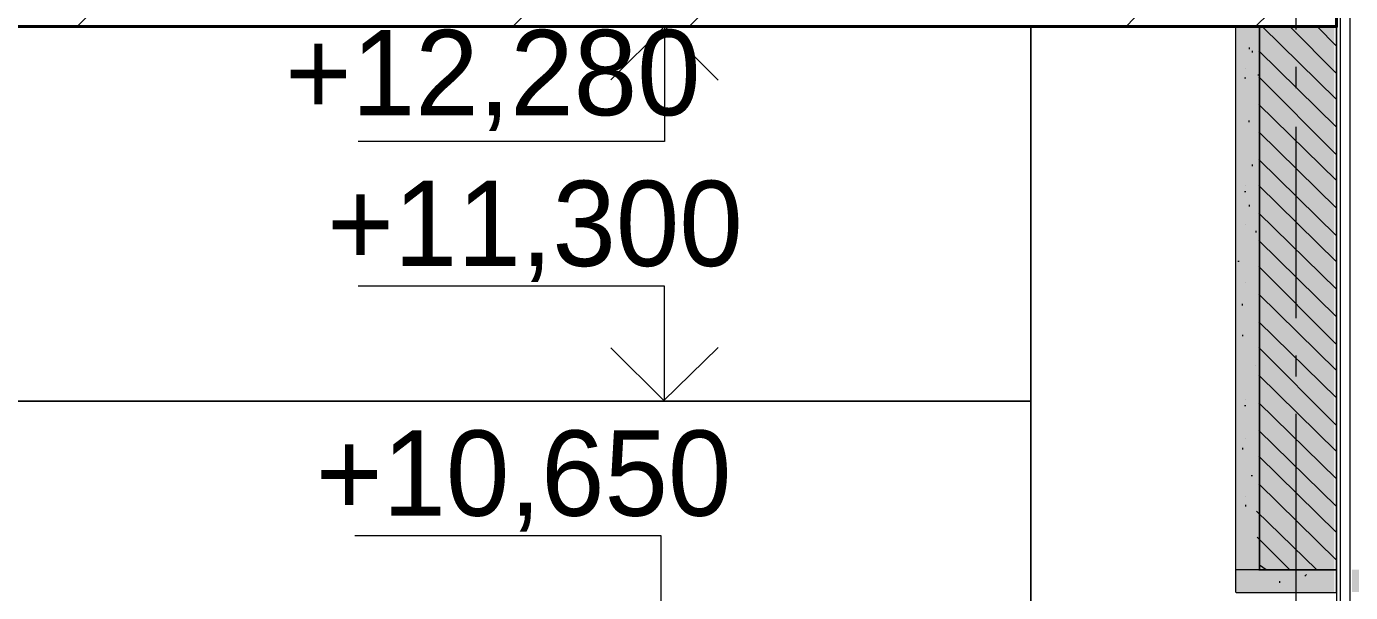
# Model space of a CAD drawing. Header units: millimetres. Extents: x -136833 to 49383, y -8033 to 344618.
# Drawn here: x -29813 to -26356, y 59456 to 60933 of the extents above; entities that cross this region are included whole.
import ezdxf

# ---------------------------------------------------------------- set-up
doc = ezdxf.new("R2010")
doc.units = ezdxf.units.MM
doc.layers.add('PDF _Геометрия', color=7, linetype='Continuous', true_color=0x1d1d1d)
doc.layers.add('PDF _Сплошная заливка', color=7, linetype='Continuous', true_color=0xffffff)
doc.layers.add('PDF _Текст', color=7, linetype='Continuous')

msp = doc.modelspace()

# ---------------------------------------------------------------- hatches: boundary and pattern name
at = {"layer": 'PDF _Сплошная заливка', "transparency": 33554559}
h = msp.add_hatch(color=256, dxfattribs=at)
h.paths.add_polyline_path([(-26398.81210778105, 59515.85206516374), (-26398.81210778105, 60933.00973145488), (-26595.63155386414, 60933.00973145488), (-26595.63155386414, 59515.85206516374)])
h.paths.add_polyline_path([(-26398.81210778105, 57056.43848564509), (-26595.63155386414, 57056.43848564509), (-26595.63155386414, 56976.01015860403), (-26398.81210778105, 56976.01015860403)])
h = msp.add_hatch(color=256, dxfattribs=at)
h.paths.add_polyline_path([(-26398.81210778105, 59456.58908734401), (-26398.81210778105, 59515.13802512302), (-26657.15155887828, 59515.13802512302), (-26657.15155887828, 59456.58908734401)])
h.paths.add_polyline_path([(-26089.79800914963, 59456.58908734401), (-26089.79800914963, 59515.13802512302), (-26352.24833949412, 59515.13802512302), (-26352.24833949412, 59456.58908734401)])

# ---------------------------------------------------------------- linework, layer by layer
at = {"layer": 'PDF _Геометрия', "color": 7, "lineweight": 9}
for points in [[(-26383.71214907413, 62156.96521203065), (-26383.71214907413, 48543.14284454534)], [(-26378.36804626787, 48541.80098598546), (-26357.39003368949, 48541.80098598546), (-26357.39003368949, 62156.29241445407)], [(-26497.77464907413, 60925.07159553207), (-26497.77464907413, 61424.57718981246)], [(-31894.03038597049, 59302.97660327143), (-27190.92368753567, 59302.97660327143), (-27190.92368753567, 59954.88166470135), (-31894.03038597049, 59954.88166470135), (-27190.92368753567, 59954.88166470135), (-27190.92368753567, 60932.77100657345), (-27190.92368753567, 57055.03141405404), (-27241.65434024992, 57055.03141405404)], [(-27190.92368753567, 60932.77100657345), (-31894.03038597049, 60932.77100657345)], [(-28147.29387984336, 60933.35261140414), (-28147.29387984336, 60632.80188530284), (-28947.167909649, 60632.80188530284)], [(-28024.45734138181, 60932.70318088876), (-28143.19424391162, 60932.70318088876)], [(-27796.33234138183, 60932.81475447828), (-28024.61444364638, 60932.81475447828)], [(-26655.70734138181, 59455.74145017802), (-26655.70734138181, 59514.96639515278), (-26655.70734138181, 60933.1525667507), (-27193.04408092464, 60933.1525667507)], [(-26653.80684641076, 60932.80624071978), (-26594.28907215103, 60932.80624071978), (-26594.28907215103, 59514.65373110474), (-26653.80684641076, 59514.65373110474)], [(-26595.63155386414, 59514.85745991233), (-26392.48618753566, 59514.85745991233), (-26392.48618753566, 60933.00973145488), (-26392.48618753566, 45155.43054379088)], [(-26392.48618753566, 60933.00973145488), (-26595.63155386414, 60933.00973145488)], [(-26594.28907215103, 59514.65373110474), (-26594.28907215103, 60932.80624071978)], [(-26497.77464907413, 60772.6661638208), (-26497.77464907413, 60827.7226360019)], [(-26497.77464907413, 60171.55534666063), (-26497.77464907413, 60671.1280699509)], [(-28147.29387984336, 59954.80859684143), (-28147.29387984336, 60255.42226890878), (-28947.167909649, 60255.42226890878)], [(-26497.77464907413, 60019.21544658472), (-26497.77464907413, 60074.207984505)], [(-27998.1352259972, 59955.31152846551), (-28298.91567624561, 59955.31152846551)], [(-27989.36118753567, 59955.25927853303), (-28150.09591417306, 59955.25927853303)], [(-27612.07753368952, 59955.17266613933), (-27989.11322504027, 59955.17266613933)], [(-26497.77464907413, 59422.2953611388), (-26497.77464907413, 59921.80255279374)], [(-28156.06791830491, 59302.96416620757), (-28156.06791830491, 59603.48979203108), (-28955.87514720608, 59603.48979203108)], [(-26655.26198624319, 59455.61899324107), (-26392.48618753566, 59455.61899324107), (-26392.48618753566, 59514.85745991233), (-26655.26198624319, 59514.85745991233)]]:
    msp.add_lwpolyline(points, dxfattribs=at)
at = {"layer": 'PDF _Геометрия', "color": 7, "lineweight": 40}
msp.add_lwpolyline([(-44091.69261806377, 60933.00973145488), (-26392.48618753566, 60933.00973145488), (-26392.48618753566, 61174.35844499508), (-44091.69261806377, 61174.35844499508)], dxfattribs=at)
at = {"layer": 'PDF _Геометрия', "lineweight": 9}
for points in [[(-26604.14927524737, 60933.00973145488), (-26392.48618753566, 61140.47955149251)], [(-28543.07076935741, 60933.09097051706), (-28454.38522599722, 61021.97106571723)], [(-26942.32934026101, 60932.96142615245), (-26857.5102259972, 61021.82652308395)], [(-29680.43248695161, 60932.8658744497), (-29621.33234138184, 60992.15685394248)], [(-28083.82578942025, 60932.70318088876), (-28024.45734138181, 60992.00546032249)], [(-26392.48618753566, 60742.51135684025), (-26587.11383248087, 60933.00973145488)], [(-26392.48618753566, 60810.270742796), (-26515.02999281594, 60933.00973145488)], [(-26392.48618753566, 60882.22338987276), (-26443.59890508457, 60933.00973145488)], [(-26392.48618753566, 60670.55870976351), (-26595.63155386414, 60869.50920946728)], [(-26392.48618753566, 60598.60605613369), (-26595.63155386414, 60801.81701875624)], [(-26392.48618753566, 60530.84667017793), (-26595.63155386414, 60729.86436512642)], [(-26392.48618753566, 60458.89402310119), (-26595.63155386414, 60657.84612175558)], [(-26392.48618753566, 60386.94136947135), (-26595.63155386414, 60585.89347467882)], [(-26392.48618753566, 60319.1819835156), (-26595.63155386414, 60518.19968501716)], [(-26392.48618753566, 60247.22933643885), (-26595.63155386414, 60446.18143509325)], [(-26392.48618753566, 60175.27668280903), (-26595.63155386414, 60374.2287880165)], [(-26392.48618753566, 60103.32403573229), (-26595.63155386414, 60306.53499835483)], [(-26392.48618753566, 60035.56624872715), (-26595.63155386414, 60234.51674843091)], [(-26392.48618753566, 59963.61200269977), (-26595.63155386414, 60162.56410135417)], [(-26392.48618753566, 59891.65934906995), (-26595.63155386414, 60094.80471539842)], [(-26392.48618753566, 59823.90156206482), (-26595.63155386414, 60022.85206832167)], [(-26392.48618753566, 59751.94891498808), (-26595.63155386414, 59950.89941469185)], [(-26392.48618753566, 59679.99626135825), (-26595.63155386414, 59878.9467676151)], [(-26392.48618753566, 59612.23688195558), (-26595.63155386414, 59811.18738165935)], [(-26392.48618753566, 59540.28422832576), (-26595.63155386414, 59739.23472802951)], [(-26445.13041830488, 59515.80727876373), (-26601.67431365073, 59668.22233419242)], [(-26515.32272599719, 59515.55649371022), (-26599.76275580842, 59600.18988532892)], [(-26576.74099522797, 59514.54672508587), (-26593.74704552382, 59527.23737749436)]]:
    msp.add_lwpolyline(points, dxfattribs=at)
at = {"layer": 'PDF _Геометрия', "color": 7, "lineweight": 18}
for points in [[(-28147.29387984336, 60933.35261140414), (-28287.16073810411, 60793.67930264315)], [(-28146.31383154103, 60933.27746599456), (-28006.90926445875, 60793.54830628228)], [(-28147.29387984336, 59954.80859684143), (-28287.16073810411, 60094.54485156849)], [(-28150.83291891213, 59955.36241887525), (-28006.90926445875, 60095.09315337134)]]:
    msp.add_lwpolyline(points, dxfattribs=at)
at = {"layer": 'PDF _Геометрия', "color": 252, "lineweight": 9, "true_color": 0x888888}
for points in [[(-26620.61118753566, 60878.539901801), (-26620.61118753566, 60874.28853794873)], [(-26611.83714907413, 60865.78050589495), (-26611.83714907413, 60870.03061750461)], [(-26629.3852259972, 60798.12317017445), (-26633.30579501695, 60798.12317017445)], [(-26629.3852259972, 60823.55739491969), (-26629.3852259972, 60823.55739491969)], [(-26594.28907215103, 60805.85191105384), (-26598.21093221185, 60805.85191105384)], [(-26620.61118753566, 60683.21678921791), (-26620.61118753566, 60687.40269033094)], [(-26611.83714907413, 60568.88083856926), (-26611.83714907413, 60573.06708425761)], [(-26629.3852259972, 60501.20692189424), (-26633.30579501695, 60501.20692189424)], [(-26629.3852259972, 60518.73136697931), (-26629.3852259972, 60518.73136697931)], [(-26620.61118753566, 60467.95075490568), (-26620.61118753566, 60463.70098658917)], [(-26655.70734138181, 60430.00542385346), (-26655.70734138181, 60434.2553813124)], [(-26629.3852259972, 60417.18761000963), (-26629.3852259972, 60417.18761000963)], [(-26603.06311061258, 60400.11330809637), (-26603.06311061258, 60395.86125085608)], [(-26646.93330292027, 60319.87030734536), (-26650.85322641947, 60319.87030734536)], [(-26629.3852259972, 60264.77379506797), (-26629.3852259972, 60264.77379506797)], [(-26638.15926445875, 60204.943051829), (-26638.15926445875, 60209.12826379136)], [(-26638.15926445875, 60128.71048973637), (-26638.15926445875, 60124.46142762337)], [(-26603.06311061258, 60048.12158652517), (-26603.06311061258, 60048.12158652517)], [(-26629.3852259972, 59943.07781708468), (-26633.30579501695, 59943.07781708468)], [(-26629.3852259972, 59960.0116225351), (-26629.3852259972, 59960.0116225351)], [(-26638.15926445875, 59833.06212847913), (-26638.15926445875, 59828.81305982814)], [(-26629.3852259972, 59858.40401015791), (-26629.3852259972, 59858.40401015791)], [(-26611.83714907413, 59760.25755648653), (-26615.75836361438, 59760.25755648653)], [(-26629.3852259972, 59705.99019521624), (-26629.3852259972, 59705.99019521624)], [(-26629.3852259972, 59679.96692624076), (-26629.3852259972, 59684.15088737405)], [(-26541.64484138181, 59485.411662461), (-26541.64484138181, 59481.15874564967)], [(-26471.45253368952, 59502.59766953559), (-26475.37891239412, 59498.34196061045)], [(-26471.45253368952, 59501.94380240021), (-26471.45253368952, 59501.94380240021)]]:
    msp.add_lwpolyline(points, dxfattribs=at)
at = {"layer": 'PDF _Сплошная заливка', "lineweight": 5, "transparency": 33554559}
msp.add_solid([(-26653.80684641076, 60932.80624071978), (-26594.28907215103, 60932.80624071978), (-26653.80684641076, 59514.65373110474), (-26594.28907215103, 59514.65373110474)], dxfattribs=at)

# ---------------------------------------------------------------- texts
at = {"layer": 'PDF _Текст', "char_height": 222.6982147375235, "attachment_point": 4, "style": ''}
for s, insert in [('+12,280', (-29137.6470535102, 60792.20336589524)), ('+11,300', (-29027.58723755927, 60398.51172184143)), ('+10,650', (-29057.2144201926, 59746.59312816516))]:
    msp.add_mtext(s, dxfattribs=dict(at, insert=insert))

doc.saveas('drawing.dxf')
